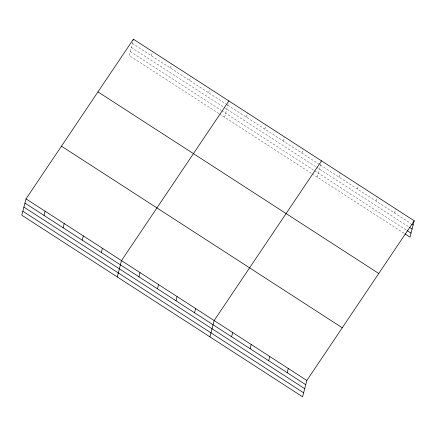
<?xml version="1.0" encoding="UTF-8"?>
<svg xmlns="http://www.w3.org/2000/svg" width="436" height="436" viewBox="0 0 436 436"><rect width="100%" height="100%" fill="white"/><g stroke="black" fill="none" stroke-linecap="round" stroke-linejoin="round"><path stroke-width="0.33" stroke-dasharray="2.18 1.64" d="M132.62 42.21L129.176 55.53L219.03 113.643M151.406 55.759L152.496 51.546M170.498 68.109L171.588 63.896M189.595 80.458L190.685 76.246M208.686 92.808L209.776 88.595M224.649 117.273L228.251 103.348M246.313 117.142L247.403 112.929M264.848 129.127L265.938 124.914M283.378 141.111L284.468 136.899M301.914 153.096L303.004 148.883M317.31 177.201L320.912 163.277M338.979 177.071L340.069 172.858M357.509 189.055L358.599 184.842M376.045 201.04L377.135 196.827M394.58 213.024L395.665 208.811M132.31 43.415L226.66 104.427M227.783 105.158L319.321 164.356M320.444 165.086L410.865 223.559M131.274 47.41L223.379 106.978M223.941 107.338L316.04 166.906M316.601 167.266L408.706 226.834M130.211 51.53L221.188 110.368M221.75 110.733L313.855 170.296M314.416 170.661L406.516 230.224M219.591 114.009L311.696 173.572M312.258 173.937L404.357 233.5"/><path stroke-width="0.65" d="M26.024 198.87L21.8 215.204L302.6 396.804L306.824 380.47L414.2 220.796L133.4 39.196L26.024 198.87L306.824 380.47M44.031 215.433L45.121 211.22M63.122 227.783L64.212 223.564M133.089 40.401L133.4 39.196M82.219 240.132L83.309 235.914M101.31 252.477L102.4 248.264M117.273 276.947L121.497 260.614L228.873 100.939M138.937 276.811L140.027 272.598M157.472 288.801L158.562 284.583M176.002 300.786L177.092 296.567M194.538 312.77L195.628 308.557M209.934 336.875L214.158 320.542L321.534 160.868M231.603 336.739L232.693 332.526M250.133 348.724L251.223 344.511M268.669 360.714L269.759 356.495M287.199 372.698L288.289 368.485M414.2 220.796L409.976 237.13L404.924 233.86M411.987 224.284L413.11 225.014M409.268 227.194L412.075 229.009M407.077 230.59L411.012 233.129M97.964 91.887L378.764 273.486M61.46 146.18L342.26 327.779M24.934 203.083L305.734 384.683M23.898 207.084L304.699 388.683M22.835 211.204L303.636 392.803"/></g></svg>
